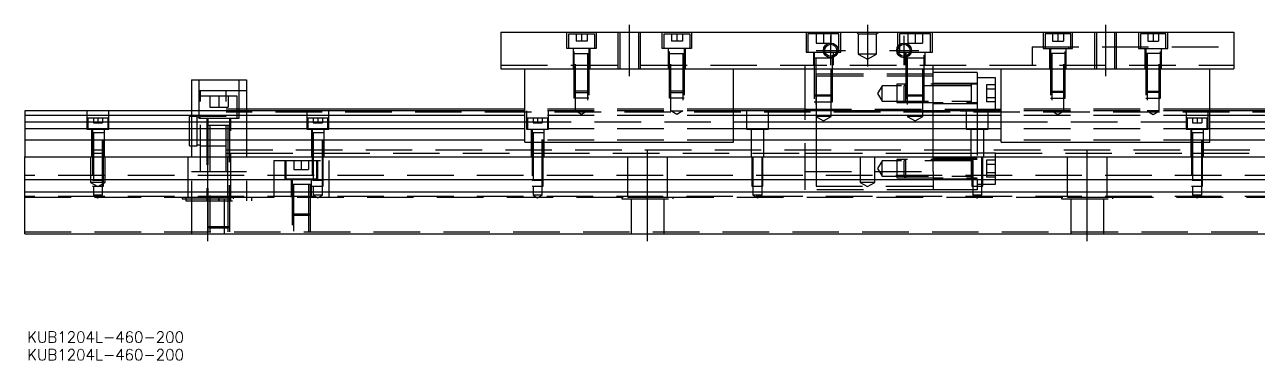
# Model space of a CAD drawing. Extents: x -10 to 660, y -257 to 102.
# Drawn here: x 0 to 336.7, y -256.6 to -165.1 of the extents above; entities that cross this region are included whole.
import ezdxf

# ---------------------------------------------------------------- set-up
doc = ezdxf.new("R2010")
doc.units = 0
doc.linetypes.add('CENTER', pattern=[50.8, 31.75, -6.35, 6.35, -6.35])
doc.linetypes.add('DASHED', pattern=[19.05, 12.7, -6.35])
doc.layers.get('0').update_dxf_attribs({"linetype": 'CONTINUOUS'})
doc.layers.add('CENTER', color=1, linetype='CENTER')
doc.styles.get("Standard").update_dxf_attribs({"font": 'txt.shx', "height": 3, "bigfont": 'bigfont.shx'})

# ---------------------------------------------------------------- blocks, each defined once
blk = doc.blocks.new('*U2')
at = {"color": 7, "linetype": 'CONTINUOUS'}
blk.add_text('KUB1204L-460-200', height=3, dxfattribs=at).set_placement((0.67, -251.76))
blk = doc.blocks.new('*U3')
at = {"color": 7, "linetype": 'CONTINUOUS'}
blk.add_text('KUB1204L-460-200', height=3, dxfattribs=at).set_placement((0.67, -256.6))

msp = doc.modelspace()

# ---------------------------------------------------------------- linework, layer by layer
at = {"color": 7, "linetype": 'CONTINUOUS'}
for p, q in [((130, -167.06), (330, -167.06)), ((130, -167.06), (130, -177.06)), ((330, -167.06), (330, -177.06)), ((130, -177.06), (330, -177.06)), ((136.5, -197.06), (136.5, -177.06)), ((193.5, -197.06), (193.5, -177.06)), ((213, -188.06), (213, -177.06)), ((248, -188.56), (248, -177.06)), ((260, -178.06), (248, -178.06)), ((260, -178.06), (260, -188.06)), ((266.5, -197.06), (266.5, -177.06)), ((323.5, -197.06), (323.5, -177.06)), ((45.5, -180.06), (45.5, -188.56)), ((45.5, -180.06), (60.5, -180.06)), ((60.5, -180.06), (60.5, -188.56)), ((265, -179.56), (260, -179.56)), ((265, -188.06), (265, -179.56)), ((136.5, -188.06), (60.5, -188.06)), ((213, -188.06), (193.5, -188.06)), ((260, -188.06), (266.5, -188.06)), ((405, -188.06), (323.5, -188.06)), ((0, -188.56), (0, -189.812272)), ((136.5, -188.56), (0, -188.56)), ((0, -189.812272), (0, -191.58668)), ((136.5, -189.812272), (0, -189.812272)), ((0, -191.58668), (136.5, -191.58668)), ((0, -191.58668), (0, -193.483076)), ((266.5, -188.56), (193.5, -188.56)), ((266.5, -189.812272), (193.5, -189.812272)), ((193.5, -191.58668), (266.5, -191.58668)), ((460, -188.56), (323.5, -188.56)), ((460, -189.812272), (323.5, -189.812272)), ((323.5, -191.58668), (460, -191.58668)), ((136.5, -193.483076), (0, -193.483076)), ((0, -193.483076), (0, -196.537372)), ((56.000006, -192.56), (49.999994, -192.56)), ((56.000006, -192.56), (49.999994, -192.56)), ((266.5, -193.483076), (193.5, -193.483076)), ((460, -193.483076), (323.5, -193.483076)), ((0, -196.537372), (0, -201.06)), ((136.5, -196.537372), (0, -196.537372)), ((136.5, -197.06), (193.5, -197.06)), ((266.5, -196.537372), (193.5, -196.537372)), ((266.5, -197.06), (323.5, -197.06)), ((460, -196.537372), (323.5, -196.537372)), ((0, -201.06), (460, -201.06)), ((0, -207.36), (0, -201.06)), ((18.5, -199.185), (18.75, -199.185)), ((18.75, -199.185), (21.25, -199.185)), ((21.25, -199.185), (21.5, -199.185)), ((460, -207.36), (0, -207.36)), ((0, -210.76), (0, -207.36)), ((78.000006, -208.66), (72.999994, -208.66)), ((78.000006, -208.66), (72.999994, -208.66)), ((460, -210.76), (0, -210.76)), ((0, -222.06), (0, -210.76)), ((0, -222.06), (460, -222.06))]:
    msp.add_line(p, q, dxfattribs=at)
at = {"color": 3, "linetype": 'DASHED'}
for p, q in [((148, -171.56), (148, -167.06)), ((148.5, -167.56), (155.5, -167.56)), ((148.5, -171.56), (148.5, -167.56)), ((150.5, -167.56), (150.5, -169.56)), ((152, -167.56), (152, -169.56)), ((153.5, -167.56), (153.5, -169.56)), ((155.5, -167.56), (155.5, -171.56)), ((156, -167.06), (156, -171.56)), ((162.000006, -177.06), (162.000006, -167.06)), ((162.5, -177.06), (162.5, -167.06)), ((167.5, -167.06), (167.5, -177.06)), ((167.999994, -167.06), (167.999994, -177.06)), ((174, -171.56), (174, -167.06)), ((174.5, -167.56), (181.5, -167.56)), ((174.5, -171.56), (174.5, -167.56)), ((176.5, -167.56), (176.5, -169.56)), ((178, -167.56), (178, -169.56)), ((179.5, -167.56), (179.5, -169.56)), ((181.5, -167.56), (181.5, -171.56)), ((182, -167.06), (182, -171.56)), ((213.25, -167.06), (213.25, -172.56)), ((222.25, -167.56), (213.75, -167.56)), ((213.75, -167.56), (213.75, -172.56)), ((216, -167.56), (216, -170.06)), ((218, -167.56), (218, -170.06)), ((220, -167.56), (220, -170.06)), ((222.25, -172.56), (222.25, -167.56)), ((222.75, -172.56), (222.75, -167.06)), ((227.5, -167.56), (227, -167.06)), ((227.5, -167.56), (227.5, -173.06)), ((227.5, -167.56), (232.5, -167.56)), ((232.5, -167.56), (233, -167.06)), ((232.5, -173.06), (232.5, -167.56)), ((238.25, -167.06), (238.25, -172.56)), ((247.25, -167.56), (238.75, -167.56)), ((238.75, -167.56), (238.75, -170.49875)), ((241, -167.56), (241, -170.06)), ((243, -167.56), (243, -170.06)), ((245, -167.56), (245, -170.06)), ((247.25, -172.56), (247.25, -167.56)), ((247.75, -172.56), (247.75, -167.06)), ((278, -167.06), (278, -171.56)), ((285.5, -167.56), (278.5, -167.56)), ((278.5, -167.56), (278.5, -171.56)), ((280.5, -167.56), (280.5, -169.56)), ((282, -167.56), (282, -169.56)), ((283.5, -167.56), (283.5, -169.56)), ((285.5, -171.56), (285.5, -167.56)), ((286, -171.56), (286, -167.06)), ((292.000006, -167.06), (292.000006, -177.06)), ((292.5, -167.06), (292.5, -177.06)), ((297.5, -177.06), (297.5, -167.06)), ((297.999994, -177.06), (297.999994, -167.06)), ((304, -167.06), (304, -171.56)), ((311.5, -167.56), (304.5, -167.56)), ((304.5, -167.56), (304.5, -171.56)), ((306.5, -167.56), (306.5, -169.56)), ((308, -167.56), (308, -169.56)), ((309.5, -167.56), (309.5, -169.56)), ((311.5, -171.56), (311.5, -167.56)), ((312, -171.56), (312, -167.06)), ((156, -171.56), (148, -171.56)), ((149.75, -177.06), (149.75, -171.56)), ((150.000006, -185.06), (149.999977, -171.56)), ((152, -169.56), (150.5, -169.56)), ((153.5, -169.56), (152, -169.56)), ((154.000023, -171.56), (153.999994, -185.06)), ((154.25, -171.56), (154.25, -177.06)), ((182, -171.56), (174, -171.56)), ((175.75, -177.06), (175.75, -171.56)), ((176.000006, -185.06), (175.999977, -171.56)), ((178, -169.56), (176.5, -169.56)), ((179.5, -169.56), (178, -169.56)), ((180.000023, -171.56), (179.999994, -185.06)), ((180.25, -171.56), (180.25, -177.06)), ((216, -170.06), (218, -170.06)), ((218, -170.06), (220, -170.06)), ((238.75, -170.49875), (238.75, -170.982968)), ((238.75, -170.982968), (238.75, -172.56)), ((241, -170.06), (243, -170.06)), ((243, -170.06), (245, -170.06)), ((275, -171.06), (275, -176.06)), ((275, -171.06), (330, -171.06)), ((278, -171.56), (286, -171.56)), ((279.75, -171.56), (279.75, -177.06)), ((279.999977, -171.56), (280.000006, -185.06)), ((280.5, -169.56), (282, -169.56)), ((282, -169.56), (283.5, -169.56)), ((283.999994, -185.06), (284.000023, -171.56)), ((284.25, -177.06), (284.25, -171.56)), ((285, -171.56), (285, -171.06)), ((304, -171.56), (312, -171.56)), ((305.75, -171.56), (305.75, -177.06)), ((305.999977, -171.56), (306.000006, -185.06)), ((306.5, -169.56), (308, -169.56)), ((308, -169.56), (309.5, -169.56)), ((309.999994, -185.06), (310.000023, -171.56)), ((310.25, -177.06), (310.25, -171.56)), ((150, -172.955), (154, -172.96)), ((150, -172.96), (150, -172.955)), ((150, -172.965), (150, -172.96)), ((150.35, -188.56), (150.35, -172.96)), ((153.65, -172.96), (153.65, -188.56)), ((154, -172.955), (154, -172.96)), ((154, -172.96), (154, -172.965)), ((176, -172.96), (180, -172.96)), ((176.35, -188.56), (176.35, -172.96)), ((179.65, -172.96), (179.65, -188.56)), ((213.25, -172.56), (222.75, -172.56)), ((215.25, -172.56), (215.25, -176.06)), ((220.500006, -174.16), (215.499994, -174.16)), ((215.500006, -172.56), (215.500006, -186.06)), ((215.9, -174.16), (215.9, -190.06)), ((220.1, -190.06), (220.1, -174.16)), ((220.499994, -186.06), (220.499994, -172.56)), ((220.75, -176.06), (220.75, -172.56)), ((232.5, -173.06), (227.5, -173.06)), ((227.5, -173.06), (230, -174.503376)), ((230, -174.503376), (232.5, -173.06)), ((238.25, -172.56), (247.75, -172.56)), ((240.25, -172.56), (240.25, -176.06)), ((245.500006, -174.16), (240.499994, -174.16)), ((240.500006, -172.56), (240.500006, -186.06)), ((240.9, -174.16), (240.9, -190.06)), ((245.1, -190.06), (245.1, -174.16)), ((245.499994, -186.06), (245.499994, -172.56)), ((245.75, -176.06), (245.75, -172.56)), ((284, -172.96), (280, -172.96)), ((280.35, -172.96), (280.35, -188.56)), ((283.65, -188.56), (283.65, -172.96)), ((310, -172.955), (306, -172.96)), ((306, -172.955), (306, -172.96)), ((306, -172.96), (306, -172.965)), ((306.35, -172.96), (306.35, -188.56)), ((309.65, -188.56), (309.65, -172.96)), ((310, -172.96), (310, -172.955)), ((310, -172.965), (310, -172.96)), ((130, -176.06), (330, -176.06)), ((213, -177.06), (213, -176.06)), ((248, -177.06), (248, -176.06)), ((47.5, -180.06), (47.5, -190.56)), ((58.5, -190.56), (58.5, -180.06)), ((248, -178.56), (213, -178.56)), ((216, -179.06), (216, -184.56)), ((248, -179.06), (216, -179.06)), ((234, -181.71), (232.787564, -183.81)), ((234, -185.91), (234, -181.71)), ((258.4, -181.71), (234, -181.71)), ((260, -181.31), (238, -181.310004)), ((238, -181.310004), (238, -186.309994)), ((240.4, -181.310003), (240.4, -186.309995)), ((260, -181.06), (248, -181.06)), ((258.4, -186.31), (258.4, -181.31)), ((262.5, -181.500598), (262.5, -186.119402)), ((265, -181.500598), (262.5, -181.500598)), ((60.5, -183.06), (45.5, -183.06)), ((48, -205.06), (48, -183.06)), ((58, -184.56), (48, -184.56)), ((50.5, -184.56), (50.5, -187.56)), ((53, -184.56), (53, -187.56)), ((55, -205.06), (55, -183.06)), ((55.5, -184.56), (55.5, -187.56)), ((58, -188.56), (58, -184.56)), ((154, -183.21), (150, -183.21)), ((150.35, -183.56), (150, -183.21)), ((153.999994, -185.06), (150.000006, -185.06)), ((150.35, -183.56), (153.65, -183.56)), ((154, -183.21), (153.65, -183.56)), ((180, -183.21), (176, -183.21)), ((176.35, -183.56), (176, -183.21)), ((179.999994, -185.06), (176.000006, -185.06)), ((176.35, -183.56), (179.65, -183.56)), ((176.6, -183.659954), (176.6, -183.559986)), ((180, -183.21), (179.65, -183.56)), ((215.5, -184.16), (220.5, -184.16)), ((215.5, -184.16), (215.9, -184.56)), ((220.1, -184.56), (215.9, -184.56)), ((216, -184.56), (216, -197.06)), ((220.1, -184.56), (220.5, -184.16)), ((232.787564, -183.81), (234, -185.91)), ((240.5, -184.16), (245.5, -184.16)), ((240.5, -184.16), (240.9, -184.56)), ((245.1, -184.56), (240.9, -184.56)), ((245.1, -184.56), (245.5, -184.16)), ((265, -182.6553), (262.5, -182.6553)), ((265, -184.9647), (262.5, -184.9647)), ((280, -183.21), (284, -183.21)), ((280, -183.21), (280.35, -183.56)), ((280.000006, -185.06), (283.999994, -185.06)), ((283.65, -183.56), (280.35, -183.56)), ((283.4, -183.659954), (283.4, -183.559986)), ((283.65, -183.56), (284, -183.21)), ((306, -183.21), (310, -183.21)), ((306, -183.21), (306.35, -183.56)), ((306.000006, -185.06), (309.999994, -185.06)), ((309.65, -183.56), (306.35, -183.56)), ((309.65, -183.56), (310, -183.21)), ((50.5, -187.56), (53, -187.56)), ((53, -187.56), (55.5, -187.56)), ((58, -188.06), (55, -188.06)), ((60.5, -188.06), (58, -188.06)), ((193.5, -188.06), (136.5, -188.06)), ((213, -210.06), (213, -188.06)), ((213, -188.06), (260, -188.06)), ((215.500006, -186.06), (220.499994, -186.06)), ((234, -185.91), (258.4, -185.91)), ((238, -186.309994), (260, -186.31)), ((240.500006, -186.06), (245.499994, -186.06)), ((248, -186.56), (260, -186.56)), ((248, -201.06), (248, -188.06)), ((260, -188.06), (260, -210.06)), ((265, -186.119402), (262.5, -186.119402)), ((323.5, -188.06), (266.5, -188.06)), ((17, -188.56), (17, -193.56)), ((22.75, -190.56), (17.25, -190.56)), ((17.25, -190.56), (17.25, -193.56)), ((18.75, -190.56), (18.75, -191.86)), ((18.75, -191.86), (20, -191.86)), ((20, -190.56), (20, -191.86)), ((20, -191.86), (21.25, -191.86)), ((21.25, -190.56), (21.25, -191.86)), ((22.75, -193.56), (22.75, -190.56)), ((23, -193.56), (23, -188.56)), ((45, -198.06), (45, -190.06)), ((47.1, -190.06), (45, -190.06)), ((45.5, -188.56), (45.5, -213.06)), ((47.1, -198.06), (47.1, -190.06)), ((48, -190.26), (47.1, -190.26)), ((47.5, -190.56), (58.5, -190.56)), ((55, -190.06), (48, -190.06)), ((49.75, -190.56), (49.75, -213.06)), ((50.000006, -190.56), (50.000006, -221.56)), ((405, -188.935), (55, -188.935)), ((55.999994, -221.56), (55.999994, -190.56)), ((56.25, -213.06), (56.25, -190.56)), ((58, -190.56), (58, -188.56)), ((60.5, -188.56), (60.5, -213.06)), ((77, -188.56), (77, -193.56)), ((82.75, -190.56), (77.25, -190.56)), ((77.25, -190.56), (77.25, -193.56)), ((78.75, -190.56), (78.75, -191.86)), ((78.75, -191.86), (80, -191.86)), ((80, -190.56), (80, -191.86)), ((80, -191.86), (81.25, -191.86)), ((81.25, -190.56), (81.25, -191.86)), ((82.75, -193.56), (82.75, -190.56)), ((83, -193.56), (83, -188.56)), ((193.5, -188.56), (136.5, -188.56)), ((193.5, -189.812272), (136.5, -189.812272)), ((136.5, -191.58668), (193.5, -191.58668)), ((137, -188.56), (137, -193.56)), ((142.75, -190.56), (137.25, -190.56)), ((137.25, -190.56), (137.25, -193.56)), ((138.75, -190.56), (138.75, -191.86)), ((138.75, -191.86), (140, -191.86)), ((140, -190.56), (140, -191.86)), ((140, -191.86), (141.25, -191.86)), ((141.25, -190.56), (141.25, -191.86)), ((142.75, -193.56), (142.75, -190.56)), ((143, -193.56), (143, -188.56)), ((150.35, -188.56), (153.65, -188.56)), ((152, -189.512628), (150.35, -188.56)), ((153.65, -188.56), (152, -189.512628)), ((176.35, -188.56), (179.65, -188.56)), ((178, -189.512628), (176.35, -188.56)), ((179.65, -188.56), (178, -189.512628)), ((197, -188.56), (197, -193.56)), ((203, -193.56), (203, -188.56)), ((220.1, -190.06), (215.9, -190.06)), ((215.9, -190.06), (218, -191.272436)), ((218, -191.272436), (220.1, -190.06)), ((245.1, -190.06), (240.9, -190.06)), ((240.9, -190.06), (243, -191.272436)), ((243, -191.272436), (245.1, -190.06)), ((255.35, -188.56), (266.5, -188.56)), ((257, -188.56), (257, -193.56)), ((263, -193.56), (263, -188.56)), ((323.5, -188.56), (266.5, -188.56)), ((323.5, -189.812272), (266.5, -189.812272)), ((266.5, -191.58668), (323.5, -191.58668)), ((283.65, -188.56), (280.35, -188.56)), ((280.35, -188.56), (282, -189.512628)), ((282, -189.512628), (283.65, -188.56)), ((309.65, -188.56), (306.35, -188.56)), ((306.35, -188.56), (308, -189.512628)), ((308, -189.512628), (309.65, -188.56)), ((317, -188.56), (317, -193.56)), ((322.75, -190.56), (317.25, -190.56)), ((317.25, -190.56), (317.25, -193.56)), ((318.75, -190.56), (318.75, -191.86)), ((318.75, -191.86), (320, -191.86)), ((320, -190.56), (320, -191.86)), ((320, -191.86), (321.25, -191.86)), ((321.25, -190.56), (321.25, -191.86)), ((322.75, -193.56), (322.75, -190.56)), ((323, -193.56), (323, -188.56)), ((17, -193.56), (23, -193.56)), ((18.25, -193.56), (18.25, -201.06)), ((21.5, -194.56), (18.5, -194.56)), ((18.500006, -193.56), (18.500006, -209.06)), ((18.75, -194.56), (18.75, -209.06)), ((21.37533, -194.56), (19.998804, -194.56)), ((21.25, -209.06), (21.25, -194.56)), ((21.499994, -209.06), (21.499994, -193.56)), ((21.75, -201.06), (21.75, -193.56)), ((56.000006, -192.56), (49.999994, -192.56)), ((50.5, -192.56), (50.5, -221.56)), ((55.5, -221.56), (55.5, -192.56)), ((77, -193.56), (83, -193.56)), ((78.25, -193.56), (78.25, -201.06)), ((81.5, -194.56), (78.5, -194.56)), ((78.500006, -193.56), (78.500006, -209.06)), ((78.75, -194.56), (78.75, -209.06)), ((81.37533, -194.56), (79.998804, -194.56)), ((81.25, -209.06), (81.25, -194.56)), ((81.499994, -209.06), (81.499994, -193.56)), ((81.75, -201.06), (81.75, -193.56)), ((193.5, -193.483076), (136.5, -193.483076)), ((137, -193.56), (143, -193.56)), ((138.25, -193.56), (138.25, -201.06)), ((141.5, -194.56), (138.5, -194.56)), ((138.500006, -193.56), (138.500006, -209.06)), ((138.75, -194.56), (138.75, -209.06)), ((141.37533, -194.56), (139.998804, -194.56)), ((141.25, -209.06), (141.25, -194.56)), ((141.499994, -209.06), (141.499994, -193.56)), ((141.75, -201.06), (141.75, -193.56)), ((197, -193.56), (203, -193.56)), ((198.25, -193.56), (198.25, -201.06)), ((201.75, -201.06), (201.75, -193.56)), ((257, -193.56), (263, -193.56)), ((258.25, -193.56), (258.25, -201.06)), ((261.75, -201.06), (261.75, -193.56)), ((323.5, -193.483076), (266.5, -193.483076)), ((317, -193.56), (323, -193.56)), ((318.25, -193.56), (318.25, -201.06)), ((321.5, -194.56), (318.5, -194.56)), ((318.500006, -193.56), (318.500006, -209.06)), ((318.75, -194.56), (318.75, -209.06)), ((321.37533, -194.56), (319.998804, -194.56)), ((321.25, -209.06), (321.25, -194.56)), ((321.499994, -209.06), (321.499994, -193.56)), ((321.75, -201.06), (321.75, -193.56)), ((45, -198.06), (47.1, -198.06)), ((47.1, -197.86), (48, -197.86)), ((48, -198.06), (50, -198.06)), ((50, -198.06), (50.5, -198.06)), ((50.5, -198.06), (55, -198.06)), ((193.5, -196.537372), (136.5, -196.537372)), ((216, -197.06), (216, -201.06)), ((323.5, -196.537372), (266.5, -196.537372)), ((18, -201.06), (18, -208.06)), ((18.5, -200.06), (18.75, -200.06)), ((18.75, -200.06), (21.25, -200.06)), ((21.25, -200.06), (21.5, -200.06)), ((22, -208.06), (22, -201.06)), ((44.638098, -212.06), (44.638098, -201.06)), ((55, -199.185), (405, -199.185)), ((55, -200.06), (55.5, -200.06)), ((55.361902, -201.06), (55.361902, -212.06)), ((55.5, -200.06), (56, -200.06)), ((56, -200.06), (60.5, -200.06)), ((60.5, -200.06), (78.5, -200.06)), ((78.5, -200.06), (78.75, -200.06)), ((78.5, -200.06), (78.75, -200.06)), ((78.75, -200.06), (81.25, -200.06)), ((78.75, -200.06), (81.25, -200.06)), ((81.25, -200.06), (81.5, -200.06)), ((81.25, -200.06), (81.5, -200.06)), ((81.5, -200.06), (138.5, -200.06)), ((138.5, -200.06), (138.75, -200.06)), ((138.75, -200.06), (141.25, -200.06)), ((141.25, -200.06), (141.5, -200.06)), ((141.5, -200.06), (213, -200.06)), ((164.638098, -212.06), (164.638098, -201.06)), ((175.361902, -201.06), (175.361902, -212.06)), ((198.500006, -201.06), (198.500006, -207.36)), ((198.75, -201.06), (198.75, -211.56)), ((201.25, -211.56), (201.25, -201.06)), ((201.499994, -207.36), (201.499994, -201.06)), ((213, -200.06), (216, -200.06)), ((216, -200.059994), (248, -200.059994)), ((216, -200.06), (248, -200.06)), ((216, -201.06), (216, -207.36)), ((228, -201.06), (228, -208.06)), ((232, -208.06), (232, -201.06)), ((260, -201.81), (238, -201.810004)), ((238, -201.810004), (238, -206.809994)), ((240.4, -201.810003), (240.4, -206.809995)), ((248, -200.059994), (260, -200.059994)), ((248, -200.06), (260, -200.06)), ((248, -205.06), (248, -201.06)), ((260, -201.56), (248, -201.56)), ((258.4, -206.81), (258.4, -201.81)), ((258.500006, -201.06), (258.500006, -207.36)), ((258.75, -201.06), (258.75, -211.56)), ((265, -200.06), (260, -200.06)), ((265, -200.06), (260, -200.06)), ((261.25, -211.56), (261.25, -201.06)), ((261.499994, -207.36), (261.499994, -201.06)), ((262.5, -202.000598), (262.5, -206.619402)), ((265, -202.000598), (262.5, -202.000598)), ((265, -200.06), (318.5, -200.06)), ((265, -208.56), (265, -200.06)), ((284.638098, -212.06), (284.638098, -201.06)), ((295.361902, -201.06), (295.361902, -212.06)), ((318.5, -200.06), (318.75, -200.06)), ((318.75, -200.06), (321.25, -200.06)), ((321.25, -200.06), (321.5, -200.06)), ((321.5, -200.06), (378.5, -200.06)), ((45.5, -205.06), (48, -205.06)), ((48, -205.06), (50, -205.06)), ((50, -205.06), (50.5, -205.06)), ((50.5, -205.06), (55, -205.06)), ((55, -205.06), (60.5, -205.06)), ((68, -202.06), (68, -212.06)), ((68, -202.06), (83, -202.06)), ((71, -202.06), (71, -207.06)), ((71.25, -202.06), (71.25, -207.06)), ((73.5, -202.06), (73.5, -204.56)), ((73.5, -204.56), (75.5, -204.56)), ((75.5, -202.06), (75.5, -204.56)), ((75.5, -204.56), (77.5, -204.56)), ((77.5, -202.06), (77.5, -204.56)), ((79.75, -207.06), (79.75, -202.06)), ((80, -207.06), (80, -202.06)), ((81.25, -202.06), (81.5, -202.06)), ((83, -202.06), (83, -212.06)), ((213, -205.06), (248, -205.06)), ((234, -202.21), (232.787564, -204.31)), ((232.787564, -204.31), (234, -206.41)), ((234, -206.41), (234, -202.21)), ((258.4, -202.21), (234, -202.21)), ((248, -205.06), (248, -207.36)), ((265, -203.1553), (262.5, -203.1553)), ((460, -206.21), (0, -206.21)), ((22, -208.06), (18, -208.06)), ((18, -208.06), (20, -209.2147)), ((18.5, -207.31), (21.5, -207.31)), ((18.5, -207.31), (18.55, -207.36)), ((18.500006, -207.310006), (18.500006, -207.36)), ((18.55, -207.36), (18.75, -207.56)), ((21.25, -207.56), (18.75, -207.56)), ((20, -209.2147), (22, -208.06)), ((21.25, -207.56), (21.45, -207.36)), ((21.45, -207.36), (21.5, -207.31)), ((21.499994, -207.36), (21.499994, -207.310006)), ((71, -207.06), (80, -207.06)), ((72.75, -207.06), (72.75, -212.06)), ((78.000006, -208.66), (72.999994, -208.66)), ((73.000006, -207.06), (73.000006, -221.56)), ((73.4, -208.66), (73.4, -221.56)), ((77.6, -221.56), (77.6, -208.66)), ((77.999994, -221.56), (77.999994, -207.06)), ((78.25, -212.06), (78.25, -207.06)), ((78.5, -207.31), (81.5, -207.31)), ((78.5, -207.31), (78.55, -207.36)), ((78.500006, -207.310006), (78.500006, -207.36)), ((78.55, -207.36), (78.75, -207.56)), ((81.25, -207.56), (78.75, -207.56)), ((81.25, -207.56), (81.45, -207.36)), ((81.45, -207.36), (81.5, -207.31)), ((81.499994, -207.36), (81.499994, -207.310006)), ((138.5, -207.31), (141.5, -207.31)), ((138.5, -207.31), (138.55, -207.36)), ((138.500006, -207.310006), (138.500006, -207.36)), ((138.55, -207.36), (138.75, -207.56)), ((141.25, -207.56), (138.75, -207.56)), ((141.25, -207.56), (141.45, -207.36)), ((141.45, -207.36), (141.5, -207.31)), ((141.499994, -207.36), (141.499994, -207.310006)), ((198.500006, -207.36), (198.500006, -209.06)), ((201.499994, -209.06), (201.499994, -207.36)), ((248, -207.335918), (213, -207.335918)), ((216, -207.36), (216, -209.06)), ((232, -208.06), (228, -208.06)), ((228, -208.06), (230, -209.2147)), ((230, -209.2147), (232, -208.06)), ((234, -206.41), (258.4, -206.41)), ((238, -206.809994), (260, -206.81)), ((248, -207.06), (260, -207.06)), ((248, -207.36), (248, -210.06)), ((258.500006, -207.36), (258.500006, -209.06)), ((260, -208.56), (265, -208.56)), ((261.499994, -209.06), (261.499994, -207.36)), ((265, -205.4647), (262.5, -205.4647)), ((265, -206.619402), (262.5, -206.619402)), ((318.5, -207.31), (321.5, -207.31)), ((318.5, -207.31), (318.55, -207.36)), ((318.500006, -207.310006), (318.500006, -207.36)), ((318.55, -207.36), (318.75, -207.56)), ((321.25, -207.56), (318.75, -207.56)), ((321.25, -207.56), (321.45, -207.36)), ((321.45, -207.36), (321.5, -207.31)), ((321.499994, -207.36), (321.499994, -207.310006)), ((460, -211.91), (0, -211.91)), ((0, -212.06), (44.638098, -212.06)), ((18.500006, -209.06), (21.499994, -209.06)), ((18.75, -209.06), (18.75, -211.56)), ((21.25, -211.56), (18.75, -211.56)), ((18.75, -211.56), (20, -212.281688)), ((20, -212.281688), (21.25, -211.56)), ((21.25, -211.56), (21.25, -209.06)), ((43, -212.06), (43, -212.56)), ((44, -212.06), (44, -213.06)), ((44.638098, -212.06), (55.361902, -212.06)), ((53, -212.06), (53, -213.06)), ((53, -213.06), (53, -212.06)), ((55.361902, -212.06), (164.638098, -212.06)), ((57, -212.56), (57, -212.06)), ((62, -213.06), (62, -212.06)), ((78.500006, -209.06), (81.499994, -209.06)), ((78.75, -209.06), (78.75, -211.56)), ((81.25, -211.56), (78.75, -211.56)), ((78.75, -211.56), (80, -212.281688)), ((80, -212.281688), (81.25, -211.56)), ((81.25, -211.56), (81.25, -209.06)), ((138.500006, -209.06), (141.499994, -209.06)), ((138.75, -209.06), (138.75, -211.56)), ((141.25, -211.56), (138.75, -211.56)), ((138.75, -211.56), (140, -212.281688)), ((140, -212.281688), (141.25, -211.56)), ((141.25, -211.56), (141.25, -209.06)), ((163, -212.06), (163, -212.56)), ((164.638098, -212.06), (175.361902, -212.06)), ((175.361902, -212.06), (284.638098, -212.06)), ((177, -212.56), (177, -212.06)), ((198.500006, -209.06), (201.499994, -209.06)), ((201.25, -211.56), (198.75, -211.56)), ((198.75, -211.56), (200, -212.281688)), ((200, -212.281688), (201.25, -211.56)), ((248, -210.06), (213, -210.06)), ((216, -209.06), (248, -209.06)), ((260, -210.06), (248, -210.06)), ((258.500006, -209.06), (261.499994, -209.06)), ((261.25, -211.56), (258.75, -211.56)), ((258.75, -211.56), (260, -212.281688)), ((260, -212.281688), (261.25, -211.56)), ((283, -212.06), (283, -212.56)), ((284.638098, -212.06), (295.361902, -212.06)), ((295.361902, -212.06), (404.638098, -212.06)), ((297, -212.56), (297, -212.06)), ((318.500006, -209.06), (321.499994, -209.06)), ((318.75, -209.06), (318.75, -211.56)), ((321.25, -211.56), (318.75, -211.56)), ((318.75, -211.56), (320, -212.281688)), ((320, -212.281688), (321.25, -211.56)), ((321.25, -211.56), (321.25, -209.06)), ((43, -212.56), (57, -212.56)), ((44, -213.06), (62, -213.06)), ((45.5, -212.56), (45.5, -222.06)), ((54.5, -222.06), (54.5, -212.56)), ((163, -212.56), (177, -212.56)), ((165.5, -212.56), (165.5, -222.06)), ((174.5, -222.06), (174.5, -212.56)), ((283, -212.56), (297, -212.56)), ((285.5, -212.56), (285.5, -222.06)), ((294.5, -222.06), (294.5, -212.56)), ((73, -216.66), (78, -216.66)), ((73, -216.66), (73.4, -217.06)), ((77.6, -217.06), (73.4, -217.06)), ((77.6, -217.06), (78, -216.66)), ((0, -221.56), (460, -221.56)), ((50, -220.06), (56, -220.06)), ((50, -220.06), (50.5, -220.56)), ((55.5, -220.56), (50.5, -220.56)), ((55.5, -220.56), (56, -220.06))]:
    msp.add_line(p, q, dxfattribs=at)
at = {"color": 3, "linetype": 'CONTINUOUS'}
for p, q in [((240.4, -181.310003), (240.000003, -181.71)), ((240.000005, -185.91), (240.000005, -181.71)), ((240.4, -186.309995), (240.000005, -185.91)), ((240.4, -201.810003), (240.000003, -202.21)), ((240.000005, -206.41), (240.000005, -202.21)), ((240.4, -206.809995), (240.000005, -206.41))]:
    msp.add_line(p, q, dxfattribs=at)
for centre in [(220, -172.06), (240, -172.06)]:
    msp.add_circle(centre, 2, dxfattribs=at)
at = {"color": 7, "linetype": 'CONTINUOUS'}
for centre in [(220, -172.06), (240, -172.06)]:
    msp.add_circle(centre, 1.65, dxfattribs=at)
at = {"layer": 'CENTER', "color": 1, "linetype": 'CENTER'}
for p, q in [((165, -165.06), (165, -179.06)), ((220, -176.06), (220, -168.06)), ((230, -165.06), (230, -176.503376)), ((240, -176.06), (240, -168.06)), ((295, -165.06), (295, -179.06)), ((216, -172.06), (224, -172.06)), ((236, -172.06), (244, -172.06)), ((50, -224.06), (50, -199.06)), ((170, -224.06), (170, -199.06)), ((290, -224.06), (290, -199.06))]:
    msp.add_line(p, q, dxfattribs=at)

# ---------------------------------------------------------------- block references
at = {"color": 7, "linetype": 'CONTINUOUS'}
for name in ['*U2', '*U3']:
    msp.add_blockref(name, (0, 0), dxfattribs=at)

doc.saveas('drawing.dxf')
